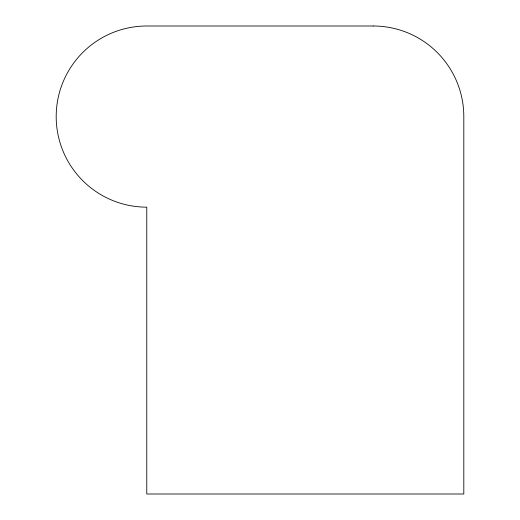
<?xml version="1.0" encoding="UTF-8"?>
<svg xmlns="http://www.w3.org/2000/svg" width="520" height="520" viewBox="0 0 520 520"><rect width="100%" height="100%" fill="white"/><g stroke="black" fill="none" stroke-linecap="round" stroke-linejoin="round"><path stroke-width="0.78" d="M373.224 26L146.776 26A90.578 90.578 0 0 0 56.193 116.578A90.578 90.578 0 0 0 146.776 207.161L146.776 494L463.808 494L463.808 116.578A90.578 90.578 0 0 0 373.224 26"/></g></svg>
